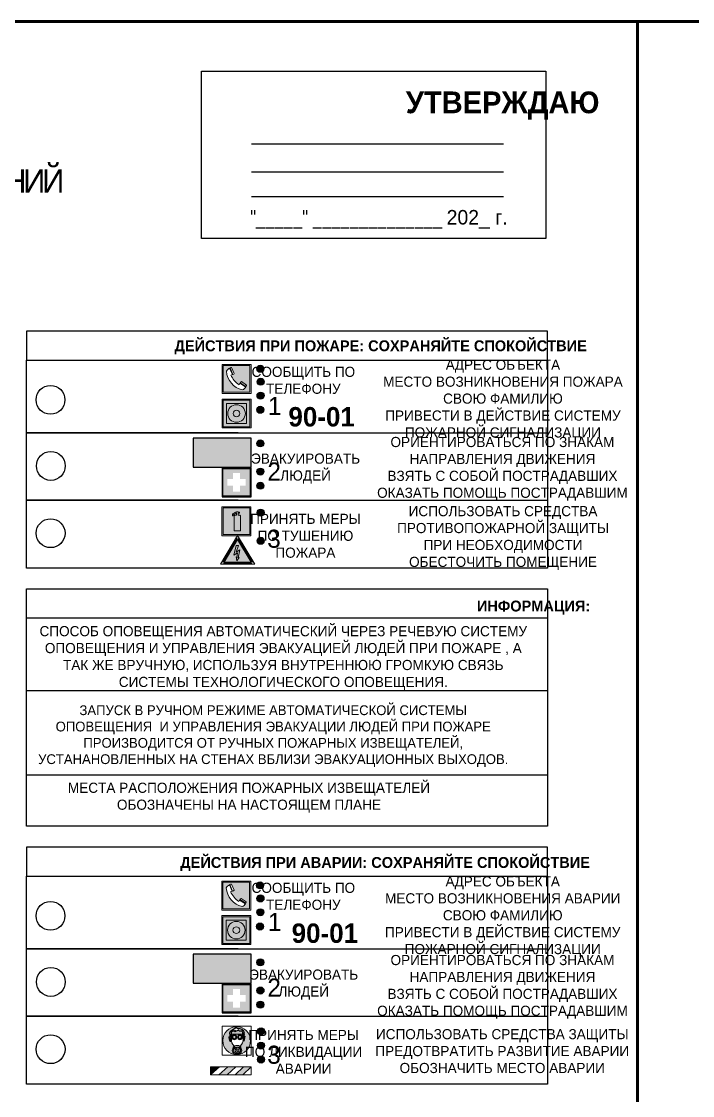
# Model space of a CAD drawing. Header units: millimetres. Extents: x 13114 to 67229, y 22859 to 38520.
# Drawn here: x 27130.2 to 27315.4, y 31784.3 to 32080.7 of the extents above; entities that cross this region are included whole.
import ezdxf

# ---------------------------------------------------------------- set-up
doc = ezdxf.new("R2010")
doc.units = ezdxf.units.MM
doc.styles.add('обычный', font='arial.ttf')

# ---------------------------------------------------------------- blocks, each defined once
blk = doc.blocks.new('A$C3E6D3DDE')
at = {"lineweight": 5}
h = blk.add_hatch(color=40, dxfattribs=at)
h.paths.add_polyline_path([(24.1, 1.45), (16.46, -11.35), (31.74, -11.35)])
h.paths.add_polyline_path([(24.09, -0.46), (30.03, -10.41), (18.14, -10.41)], flags=16)
h.paths.add_polyline_path([(24.54, -3.08), (23.41, -6.02), (25.13, -5.01), (24.33, -8.5), (24.82, -8.27), (23.79, -9.86), (23.4, -8.04), (23.8, -8.43), (24.04, -6.29), (22.39, -7.25), (23.44, -3.08)], flags=0)
h = blk.add_hatch(color=256, dxfattribs=at)
h.paths.add_polyline_path([(24.37, 0.03, 0.567511), (23.82, 0.03), (17.59, -10.4, 0.582454), (17.86, -10.88), (30.32, -10.88, 0.582149), (30.6, -10.4)])
h.paths.add_polyline_path([(24.09, -0.46), (18.14, -10.41), (30.03, -10.41)], flags=16)
h.paths.add_polyline_path([(24.54, -3.08), (23.41, -6.02), (25.13, -5.01), (24.33, -8.5), (24.82, -8.27), (23.79, -9.86), (23.4, -8.04), (23.8, -8.43), (24.04, -6.29), (22.39, -7.25), (23.44, -3.08)], flags=0)
h = blk.add_hatch(color=40, dxfattribs=at)
h.paths.add_polyline_path([(24.09, -0.46), (18.14, -10.41), (30.03, -10.41)])
h.paths.add_polyline_path([(24.82, -8.27), (23.79, -9.86), (23.4, -8.04), (23.8, -8.43), (24.04, -6.29), (22.39, -7.25), (23.44, -3.08), (24.54, -3.08), (23.41, -6.02), (25.13, -5.01), (24.33, -8.5)], flags=16)
at = {"color": 40, "lineweight": 5}
for p, q in [((16.46, -11.35), (24.1, 1.45)), ((24.1, 1.45), (31.74, -11.35))]:
    blk.add_line(p, q, dxfattribs=at)
at = {"lineweight": 5}
for p, q in [((17.59, -10.4), (23.82, 0.03)), ((24.37, 0.03), (30.6, -10.4)), ((18.14, -10.41), (24.09, -0.46)), ((23.44, -3.08), (22.39, -7.25)), ((23.41, -6.02), (24.54, -3.08)), ((24.54, -3.08), (23.44, -3.08)), ((24.09, -0.46), (30.03, -10.41)), ((22.39, -7.25), (24.04, -6.29)), ((23.8, -8.43), (23.4, -8.04)), ((23.4, -8.04), (23.79, -9.86)), ((25.13, -5.01), (23.41, -6.02)), ((23.79, -9.86), (24.82, -8.27)), ((24.04, -6.29), (23.8, -8.43)), ((24.33, -8.5), (25.13, -5.01)), ((24.82, -8.27), (24.33, -8.5)), ((17.86, -10.88), (30.32, -10.88)), ((18.14, -10.41), (30.03, -10.41))]:
    blk.add_line(p, q, dxfattribs=at)
at = {"color": 50, "lineweight": 5}
blk.add_line((31.74, -11.35), (16.46, -11.35), dxfattribs=at)
blk = doc.blocks.new('A$C38D26F80')
h = blk.add_hatch(color=5)
h.dxf.hatch_style = 1
h.paths.add_polyline_path([(-8.77, -4.48, 1), (-0.19, -4.48, 1)])
h.paths.add_polyline_path([(-6.75, -3.58), (-6.75, -3.31), (-6.62, -3.22), (-6.5, -3.22), (-6.42, -3.3), (-6.39, -3.28), (-6.59, -2.23), (-6.59, -2.01), (-6.38, -1.58), (-4.76, -0.4), (-4.13, -0.79, -0.362848), (-2.1, -2.1, -0.201049), (-2.17, -2.48, 0.085434), (-2.26, -3.13), (-1.9, -3.16), (-2.25, -4.7), (-2.4, -4.59), (-2.43, -4.34), (-2.36, -4.34), (-2.14, -3.34), (-2.47, -3.42), (-2.58, -1.95), (-2.77, -1.58), (-3.58, -1.52), (-3.92, -1.26), (-5.05, -1.73), (-4.87, -1.39), (-5.41, -1.6), (-5.41, -1.46), (-6.13, -1.87), (-6.18, -3.5), (-6.56, -3.47), (-6.37, -4.59), (-6.16, -4.43), (-6.16, -4.66), (-6.36, -4.79), (-6.37, -4.8), (-6.51, -4.76)], flags=16)
h.paths.add_polyline_path([(-6.51, -4.76), (-6.36, -4.79), (-6.37, -4.8)], flags=0)
h.paths.add_polyline_path([(-5.92, -2.34, 0.089508), (-2.67, -2.35), (-2.48, -3.88, -0.268602), (-3.4, -6.18, 0.262449), (-5.2, -6.18, -0.268602), (-6.11, -3.88)], flags=16)
edge = h.paths.add_edge_path(flags=16)
edge.add_ellipse((-5.19, -3.41), major_axis=(0, 0.842), ratio=0.848992, start_angle=0, end_angle=360)
edge = h.paths.add_edge_path(flags=0)
edge.add_ellipse((-5.19, -3.39), major_axis=(0, 0.665), ratio=0.853798, start_angle=0, end_angle=360)
edge = h.paths.add_edge_path(flags=0)
edge.add_ellipse((-5.19, -3.4), major_axis=(0, 0.528), ratio=0.864094, start_angle=0, end_angle=360)
edge = h.paths.add_edge_path(flags=16)
edge.add_ellipse((-3.47, -3.4), major_axis=(0, 0.842), ratio=0.848992, start_angle=0, end_angle=360)
h.paths.add_polyline_path([(-3.13, -6.45), (-3.13, -6.84, 0.383174), (-5.57, -6.85), (-5.57, -6.49, -0.369952)], flags=16)
edge = h.paths.add_edge_path(flags=0)
edge.add_ellipse((-3.47, -3.39), major_axis=(0, 0.665), ratio=0.853798, start_angle=0, end_angle=360)
edge = h.paths.add_edge_path(flags=0)
edge.add_ellipse((-3.47, -3.4), major_axis=(0, 0.528), ratio=0.864094, start_angle=0, end_angle=360)
edge = h.paths.add_edge_path(flags=16)
edge.add_ellipse((-4.34, -7.57), major_axis=(-1.48, 0), ratio=0.744955, start_angle=0, end_angle=360)
h.paths.add_polyline_path([(-5.01, -6.85, -1), (-5.15, -6.85, -1)], flags=0)
h.paths.add_polyline_path([(-5.33, -7.14, -1), (-5.47, -7.14, -1)], flags=0)
h.paths.add_polyline_path([(-4.61, -6.71, -1), (-4.74, -6.71, -1)], flags=16)
h.paths.add_polyline_path([(-5.43, -7.51, -1), (-5.57, -7.51, -1)], flags=0)
h.paths.add_polyline_path([(-4.26, -6.67, -1), (-4.4, -6.67, -1)], flags=16)
h.paths.add_polyline_path([(-4.74, -7.14, -1), (-4.88, -7.14, -1)], flags=0)
h.paths.add_polyline_path([(-4.93, -7.43, -1), (-5.07, -7.43, -1)], flags=0)
h.paths.add_polyline_path([(-4.41, -7.07, -1), (-4.54, -7.07, -1)], flags=0)
h.paths.add_polyline_path([(-5.33, -7.87, -1), (-5.46, -7.87, -1)], flags=0)
h.paths.add_polyline_path([(-3.8, -6.71, -1), (-3.94, -6.71, -1)], flags=16)
h.paths.add_polyline_path([(-4.85, -7.78, -1), (-4.98, -7.78, -1)], flags=0)
h.paths.add_polyline_path([(-3.96, -7.14, -1), (-4.1, -7.14, -1)], flags=0)
h.paths.add_polyline_path([(-4.33, -7.53, -1), (-4.47, -7.53, -1)], flags=0)
h.paths.add_polyline_path([(-5.09, -8.12, -1), (-5.23, -8.12, -1)], flags=0)
h.paths.add_polyline_path([(-3.5, -6.94, -1), (-3.64, -6.94, -1)], flags=0)
h.paths.add_polyline_path([(-4.54, -7.97, -1), (-4.68, -7.97, -1)], flags=0)
h.paths.add_polyline_path([(-3.66, -7.39, -1), (-3.8, -7.39, -1)], flags=0)
h.paths.add_polyline_path([(-4.73, -8.35, -1), (-4.86, -8.35, -1)], flags=0)
h.paths.add_polyline_path([(-4.09, -7.96, -1), (-4.23, -7.96, -1)], flags=0)
h.paths.add_polyline_path([(-3.77, -7.74, -1), (-3.91, -7.74, -1)], flags=0)
h.paths.add_polyline_path([(-3.22, -7.27, -1), (-3.35, -7.27, -1)], flags=0)
h.paths.add_polyline_path([(-4.34, -8.4, -1), (-4.47, -8.4, -1)], flags=0)
h.paths.add_polyline_path([(-3.16, -7.61, -1), (-3.3, -7.61, -1)], flags=0)
h.paths.add_polyline_path([(-3.9, -8.35, -1), (-4.04, -8.35, -1)], flags=0)
h.paths.add_polyline_path([(-3.32, -7.91, -1), (-3.46, -7.91, -1)], flags=0)
h.paths.add_polyline_path([(-3.55, -8.23, -1), (-3.69, -8.23, -1)], flags=0)
at = {"color": 5, "lineweight": 5}
for p, q in [((-4.48, 0), (-8.96, 0)), ((-8.96, 0), (-8.96, -4.48)), ((-4.48, 0), (0, 0)), ((0, 0), (0, -4.48)), ((-6.75, -3.31), (-6.62, -3.22)), ((-6.75, -3.58), (-6.75, -3.31)), ((-6.62, -3.22), (-6.5, -3.22)), ((-6.59, -2.01), (-6.38, -1.58)), ((-6.59, -2.23), (-6.59, -2.01)), ((-6.39, -3.28), (-6.59, -2.23)), ((-6.5, -3.22), (-6.42, -3.3)), ((-6.42, -3.3), (-6.39, -3.28)), ((-6.38, -1.58), (-4.76, -0.4)), ((-6.13, -1.87), (-6.18, -3.5)), ((-5.41, -1.46), (-6.13, -1.87)), ((-5.92, -2.34), (-6.11, -3.88)), ((-4.87, -1.39), (-5.41, -1.6)), ((-5.41, -1.6), (-5.41, -1.46)), ((-3.92, -1.26), (-5.05, -1.73)), ((-5.05, -1.73), (-4.87, -1.39)), ((-4.76, -0.4), (-4.13, -0.79)), ((-3.58, -1.52), (-3.92, -1.26)), ((-2.77, -1.58), (-3.58, -1.52)), ((-2.58, -1.95), (-2.77, -1.58)), ((-2.67, -2.34), (-2.48, -3.88)), ((-2.47, -3.42), (-2.58, -1.95)), ((-1.9, -3.16), (-2.26, -3.13)), ((-2.25, -4.7), (-1.9, -3.16)), ((-8.96, -8.96), (-8.96, -4.48)), ((-6.51, -4.76), (-6.75, -3.58)), ((-6.18, -3.5), (-6.56, -3.47)), ((-6.56, -3.47), (-6.37, -4.59)), ((-6.37, -4.8), (-6.51, -4.76)), ((-6.37, -4.59), (-6.16, -4.43)), ((-6.16, -4.66), (-6.37, -4.8)), ((-6.16, -4.43), (-6.16, -4.66)), ((-5.57, -6.49), (-5.57, -6.85)), ((-3.13, -6.45), (-3.13, -6.84)), ((-2.14, -3.34), (-2.47, -3.42)), ((-2.43, -4.34), (-2.4, -4.59)), ((-2.43, -4.34), (-2.36, -4.34)), ((-2.4, -4.59), (-2.25, -4.7)), ((-2.36, -4.34), (-2.14, -3.34)), ((0, -8.96), (0, -4.48)), ((-4.48, -8.96), (-8.96, -8.96)), ((-4.48, -8.96), (0, -8.96))]:
    blk.add_line(p, q, dxfattribs=at)
at = {"color": 5}
for p, q in [((-6.75, -3.31), (-6.62, -3.22)), ((-6.75, -3.58), (-6.75, -3.31)), ((-6.62, -3.22), (-6.5, -3.22)), ((-6.59, -2.01), (-6.38, -1.58)), ((-6.59, -2.23), (-6.59, -2.01)), ((-6.39, -3.28), (-6.59, -2.23)), ((-6.5, -3.22), (-6.42, -3.3)), ((-6.42, -3.3), (-6.39, -3.28)), ((-6.38, -1.58), (-4.76, -0.4)), ((-6.13, -1.87), (-6.18, -3.5)), ((-5.41, -1.46), (-6.13, -1.87)), ((-4.87, -1.39), (-5.41, -1.6)), ((-5.41, -1.6), (-5.41, -1.46)), ((-3.92, -1.26), (-5.05, -1.73)), ((-5.05, -1.73), (-4.87, -1.39)), ((-4.76, -0.4), (-4.13, -0.79)), ((-3.58, -1.52), (-3.92, -1.26)), ((-2.77, -1.58), (-3.58, -1.52)), ((-2.58, -1.95), (-2.77, -1.58)), ((-2.47, -3.42), (-2.58, -1.95)), ((-2.26, -3.13), (-1.9, -3.16)), ((-1.9, -3.16), (-2.25, -4.7)), ((-6.51, -4.76), (-6.75, -3.58)), ((-6.18, -3.5), (-6.56, -3.47)), ((-6.56, -3.47), (-6.37, -4.59)), ((-6.37, -4.8), (-6.51, -4.76)), ((-6.36, -4.79), (-6.51, -4.76)), ((-6.37, -4.59), (-6.16, -4.43)), ((-6.16, -4.66), (-6.37, -4.8)), ((-6.16, -4.66), (-6.36, -4.79)), ((-6.16, -4.43), (-6.16, -4.66)), ((-2.14, -3.34), (-2.47, -3.42)), ((-2.4, -4.59), (-2.43, -4.34)), ((-2.43, -4.34), (-2.36, -4.34)), ((-2.25, -4.7), (-2.4, -4.59)), ((-2.36, -4.34), (-2.14, -3.34))]:
    blk.add_line(p, q, dxfattribs=at)
at = {"color": 5, "lineweight": 5}
for centre, radius in [((-4.48, -4.48), 4.29), ((-4.33, -6.67), 0.0678), ((-5.5, -7.51), 0.0678), ((-5.4, -7.14), 0.0678), ((-5.4, -7.87), 0.0678), ((-5.16, -8.12), 0.0678), ((-5.08, -6.85), 0.0678), ((-5, -7.43), 0.0678), ((-4.91, -7.78), 0.0678), ((-4.81, -7.14), 0.0678), ((-4.79, -8.35), 0.0678), ((-4.67, -6.71), 0.0678), ((-4.61, -7.97), 0.0678), ((-4.47, -7.07), 0.0678), ((-4.4, -7.53), 0.0678), ((-4.4, -8.4), 0.0678), ((-4.16, -7.96), 0.0678), ((-4.03, -7.14), 0.0678), ((-3.97, -8.35), 0.0678), ((-3.87, -6.71), 0.0678), ((-3.84, -7.74), 0.0678), ((-3.73, -7.39), 0.0678), ((-3.62, -8.23), 0.0678), ((-3.57, -6.94), 0.0678), ((-3.39, -7.91), 0.0678), ((-3.28, -7.27), 0.0678), ((-3.23, -7.61), 0.0678)]:
    blk.add_circle(centre, radius, dxfattribs=at)
for centre, radius, start, end in [((-4.28, 6.66), 9.15, 259.6987, 280.1569), ((-0.47, -3.05), 1.79, 161.5846, 182.4584), ((-2.6, -2.2), 0.513, 326.4781, 11.7739), ((-3.66, -4.24), 2.47, 171.573, 231.7124), ((-4.33, -7.88), 1.87, 50.358, 131.5662), ((-4.34, -8.2), 1.82, 48.4943, 132.3565), ((-4.3, -7.78), 1.83, 60.5889, 119.4111), ((-4.93, -4.24), 2.47, 308.2876, 8.427)]:
    blk.add_arc(centre, radius, start, end, dxfattribs=at)
at = {"color": 5}
for centre, radius, start, end in [((-3.89, -2.66), 1.88, 17.387, 97.1599), ((-0.35, -3.07), 1.91, 162.2553, 181.7878), ((-2.6, -2.2), 0.511, 326.3906, 11.8614)]:
    blk.add_arc(centre, radius, start, end, dxfattribs=at)
at = {"color": 5, "lineweight": 5}
for centre, major_axis, ratio in [((-5.19, -3.41), (0, 0.842), 0.848992), ((-5.19, -3.39), (0, 0.665), 0.853798), ((-5.19, -3.4), (0, 0.528), 0.864094), ((-3.47, -3.4), (0, 0.842), 0.848992), ((-3.47, -3.39), (0, 0.665), 0.853798), ((-3.47, -3.4), (0, 0.528), 0.864094), ((-4.34, -7.57), (-1.48, 0), 0.744955)]:
    blk.add_ellipse(centre, major_axis=major_axis, ratio=ratio, dxfattribs=at)
blk = doc.blocks.new('A$C47DD6509')
at = {"lineweight": 5}
for points in [[(-8.69, 0), (-11.19, 0), (-11.19, -2.22)], [(-4.22, 0), (-6.45, 0), (-8.91, -2.22), (-6.61, -2.22)], [(0, 0), (-2.09, 0), (-4.36, -2.22), (-2.29, -2.22)]]:
    blk.add_hatch(color=242, dxfattribs=at).paths.add_polyline_path(points)
at = {"color": 242, "lineweight": 5}
for p, q in [((-11.19, -2.22), (-8.69, 0)), ((-11.19, -2.22), (-11.19, 0)), ((-11.19, 0), (-8.69, 0)), ((-11.19, 0), (0, 0)), ((-8.91, -2.22), (-6.45, 0)), ((-6.61, -2.22), (-4.22, 0)), ((-4.36, -2.22), (-2.09, 0)), ((-2.29, -2.22), (0, 0)), ((0, 0), (0, -2.22)), ((0, -2.22), (-11.19, -2.22))]:
    blk.add_line(p, q, dxfattribs=at)
blk = doc.blocks.new('A$C456E1F9C')
at = {"lineweight": 5}
h = blk.add_hatch(color=242, dxfattribs=at)
h.paths.add_polyline_path([(0.51, -1.47), (0.51, -13.26), (12.29, -13.26), (12.29, -1.47)])
h.paths.add_polyline_path([(5.42, -4.95, -0.254479), (4.78, -5.4), (3.52, -2.53, -0.209735), (4.23, -2.4)], flags=16)
h.paths.add_polyline_path([(8.53, -8.6), (10.87, -10.17), (10.54, -10.76), (8.03, -9.13, -0.192251)], flags=16)
h.paths.add_polyline_path([(4.61, -5.49, 0.005518), (3.87, -5.72, 0.128647), (7.49, -10.01, 0.00809), (7.83, -9.33), (10.47, -10.97, -0.16736), (8.99, -12.25, -0.327862), (1.95, -3.95, -0.166952), (3.36, -2.62)], flags=16)
at = {"color": 242, "lineweight": 5}
for p, q in [((0, -13.77), (0, -0.97)), ((12.8, -0.97), (0, -0.97)), ((4.61, -5.49), (3.36, -2.62)), ((3.52, -2.53), (4.78, -5.4)), ((4.23, -2.4), (5.42, -4.95)), ((12.8, -13.77), (12.8, -0.97)), ((7.83, -9.33), (10.47, -10.97)), ((8.03, -9.13), (10.54, -10.76)), ((10.81, -10.12), (8.53, -8.6)), ((0, -13.77), (12.8, -13.77)), ((10.54, -10.76), (10.8, -10.3)), ((10.8, -10.3), (10.81, -10.12))]:
    blk.add_line(p, q, dxfattribs=at)
blk.add_lwpolyline([(0.51, -1.47), (12.29, -1.47), (12.29, -13.26), (0.51, -13.26)], close=True, dxfattribs=at)
for centre, radius, start, end in [((4.59, -5.34), 2.99, 114.2845, 152.1974), ((11.12, -3.31), 9.19, 183.9915, 256.6009), ((4.02, -3.27), 0.891, 76.3284, 123.7092), ((14.98, -39.1), 35.17, 107.1487, 108.4135), ((13.86, -0.94), 11.08, 205.5536, 234.8762), ((4.68, -4.59), 0.824, 276.9621, 334.0723), ((-13.31, 0.8), 23.44, 332.5487, 334.4027), ((8.94, -9.5), 0.989, 114.4092, 157.9388), ((7.87, -9.46), 3, 291.9291, 329.9329)]:
    blk.add_arc(centre, radius, start, end, dxfattribs=at)
blk = doc.blocks.new('A$C54414219')
at = {"true_color": 0xffffff}
h = blk.add_hatch(color=7, dxfattribs=at)
h.paths.add_polyline_path([(2.39, -9.45), (2.39, -18.3), (11.23, -18.3), (11.23, -9.45)], flags=0)
h.paths.add_polyline_path([(10.71, -13.87, -1), (2.92, -13.87, -1)], flags=0)
h.paths.add_polyline_path([(8.3, -13.87, -1), (5.33, -13.87, -1)], flags=0)
h.paths.add_polyline_path([(0.41, -7.47), (0.41, -20.27), (13.21, -20.27), (13.21, -7.47)])
h.paths.add_polyline_path([(0.92, -19.77), (12.71, -19.77), (12.71, -7.98), (0.92, -7.98)], flags=16)
h.paths.add_polyline_path([(11.23, -9.45), (11.23, -18.3), (2.39, -18.3), (2.39, -9.45)], flags=0)
at = {"lineweight": 5}
h = blk.add_hatch(color=242, dxfattribs=at)
h.paths.add_polyline_path([(12.71, -7.98), (0.92, -7.98), (0.92, -19.77), (12.71, -19.77)])
h.paths.add_polyline_path([(11.23, -18.3), (2.39, -18.3), (2.39, -9.45), (11.23, -9.45)], flags=16)
h.paths.add_polyline_path([(10.71, -13.87, -1), (2.92, -13.87, -1)], flags=0)
h.paths.add_polyline_path([(8.3, -13.87, -1), (5.33, -13.87, -1)], flags=0)
at = {"true_color": 0xffffff}
h = blk.add_hatch(color=7, dxfattribs=at)
h.paths.add_polyline_path([(2.39, -9.45), (2.39, -18.3), (11.23, -18.3), (11.23, -9.45)])
h.paths.add_polyline_path([(10.71, -13.87, -1), (2.92, -13.87, -1)], flags=16)
h.paths.add_polyline_path([(8.3, -13.87, -1), (5.33, -13.87, -1)], flags=0)
at = {"lineweight": 5}
h = blk.add_hatch(color=242, dxfattribs=at)
h.paths.add_polyline_path([(2.92, -13.87, 1), (10.71, -13.87, 1)])
h.paths.add_polyline_path([(8.3, -13.87, -1), (5.33, -13.87, -1)], flags=16)
at = {"color": 242, "lineweight": 5}
for p, q in [((0.41, -20.27), (0.41, -7.47)), ((0.41, -7.47), (13.21, -7.47)), ((0.41, -7.47), (13.21, -7.47)), ((13.21, -20.27), (13.21, -7.47)), ((0.41, -20.27), (13.21, -20.27))]:
    blk.add_line(p, q, dxfattribs=at)
for points in [[(0.92, -7.98), (12.71, -7.98), (12.71, -19.77), (0.92, -19.77)], [(2.39, -9.45), (11.23, -9.45), (11.23, -18.3), (2.39, -18.3)]]:
    blk.add_lwpolyline(points, close=True, dxfattribs=at)
for radius in [3.89, 1.49]:
    blk.add_circle((6.81, -13.87), radius, dxfattribs=at)
blk = doc.blocks.new('A$C32E8229D')
at = {"true_color": 0xffffff}
blk.add_hatch(color=7, dxfattribs=at).paths.add_polyline_path([(0, 0), (0, -8), (16, -8), (16, 0)])
h = blk.add_hatch(color=126)
h.paths.add_polyline_path([(0.2, -0.2), (15.8, -0.2), (15.8, -7.8), (0.2, -7.8)])
h.paths.add_polyline_path([(13.49, -2.05), (12.08, -2.05), (11.37, -2.63, 0.162397), (11.29, -2.84), (11.29, -3.63), (10.35, -3.63), (10.35, -4.05), (11.68, -4.05), (11.68, -3.48), (12.26, -4.28), (11.29, -5.1), (11.29, -6.78), (11.85, -6.78), (11.85, -5.44), (12.8, -4.64), (12.8, -5.94), (14.46, -5.94), (14.46, -5.39), (13.45, -5.39), (13.45, -3.97), (12.46, -2.59), (13.15, -2.59), (13.69, -3.34), (14.18, -3)], flags=16)
h.paths.add_polyline_path([(10.74, -1.82, 1), (11.8, -1.82, 1)], flags=16)
h.paths.add_polyline_path([(9.39, -3.59), (5.99, -3.59), (6.56, -3.03), (5.91, -3.03), (5.1, -3.83), (5.91, -4.64), (6.56, -4.64), (5.99, -4.09), (9.39, -4.09)], flags=16)
h.paths.add_polyline_path([(4.29, -1.08), (1.72, -1.08), (1.72, -6.6), (4.29, -6.6)], flags=16)
at = {"color": 126}
blk.add_lwpolyline([(16, -8), (0, -8), (0, 0), (16, 0)], close=True, dxfattribs=at)
blk = doc.blocks.new('A$C18900ED3')
h = blk.add_hatch(color=126)
h.paths.add_polyline_path([(-0.18, -0.18), (-7.02, -0.18), (-7.02, -7.02), (-0.18, -7.02)])
h.paths.add_polyline_path([(-5.89, -4.46), (-5.89, -2.77), (-4.46, -2.77), (-4.46, -1.31), (-2.77, -1.31), (-2.77, -2.77), (-1.33, -2.77), (-1.33, -4.46), (-2.77, -4.46), (-2.77, -5.89), (-4.46, -5.89), (-4.46, -4.46)], flags=16)
at = {"color": 126}
for p, q in [((-7.2, 0), (-7.2, -7.2)), ((0, 0), (-7.2, 0)), ((0, -7.2), (0, 0)), ((-7.02, -7.02), (-7.02, -0.18)), ((-7.02, -0.18), (-0.18, -0.18)), ((-0.18, -0.18), (-0.18, -7.02)), ((-7.2, -7.2), (0, -7.2)), ((-0.18, -7.02), (-7.02, -7.02))]:
    blk.add_line(p, q, dxfattribs=at)
blk = doc.blocks.new('A$C3AD82952')
at = {"true_color": 0xf5f5ff}
h = blk.add_hatch(color=7, dxfattribs=at)
h.dxf.hatch_style = 1
h.paths.add_polyline_path([(8.21, 8.73, 0.414214), (7.89, 9.05), (7.22, 9.05), (7.22, 9.92), (7.59, 9.92, 1), (7.57, 10.36), (7.22, 10.36), (7.22, 10.6), (6.43, 10.6), (6.43, 10.36), (6.01, 10.36), (4.74, 9.59), (4.74, 8.69), (4.98, 8.73), (4.98, 9.26), (6.12, 9.91), (6.43, 9.91), (6.43, 9.05), (5.76, 9.05, 0.414214), (5.44, 8.73), (5.44, 2.2), (8.21, 2.2)], flags=0)
h.paths.add_polyline_path([(12.8, 12.8), (0, 12.8), (0, 0), (12.8, 0)])
h.paths.add_polyline_path([(0.51, 12.29), (12.29, 12.29), (12.29, 0.51), (0.51, 0.51)], flags=16)
h.paths.add_polyline_path([(4.74, 9.59), (6.01, 10.36), (6.43, 10.36), (6.43, 10.6), (7.22, 10.6), (7.22, 10.36), (7.59, 10.36, -0.94586), (7.59, 9.92), (7.22, 9.92), (7.22, 9.05), (7.89, 9.05, -0.414214), (8.21, 8.73), (8.21, 2.2), (5.44, 2.2), (5.44, 8.73, -0.414214), (5.76, 9.05), (6.43, 9.05), (6.43, 9.91), (6.12, 9.91), (4.98, 9.26), (4.98, 8.73), (4.74, 8.69)], flags=0)
h = blk.add_hatch(color=242)
h.dxf.hatch_style = 1
h.paths.add_polyline_path([(12.29, 12.29), (0.51, 12.29), (0.51, 0.51), (12.29, 0.51)])
h.paths.add_polyline_path([(4.74, 8.69), (4.74, 9.59), (6.01, 10.36), (6.43, 10.36), (6.43, 10.6), (7.22, 10.6), (7.22, 10.36), (7.59, 10.36, -0.94586), (7.59, 9.92), (7.22, 9.92), (7.22, 9.05), (7.89, 9.05, -0.414214), (8.21, 8.73), (8.21, 2.2), (5.44, 2.2), (5.44, 8.73, -0.414214), (5.76, 9.05), (6.43, 9.05), (6.43, 9.91), (6.12, 9.91), (4.98, 9.26), (4.98, 8.73)], flags=16)
h = blk.add_hatch(color=7, dxfattribs=at)
h.dxf.hatch_style = 1
h.paths.add_polyline_path([(8.21, 8.73, 0.414214), (7.89, 9.05), (7.22, 9.05), (7.22, 9.92), (7.59, 9.92, 1), (7.57, 10.36), (7.22, 10.36), (7.22, 10.6), (6.43, 10.6), (6.43, 10.36), (6.01, 10.36), (4.74, 9.59), (4.74, 8.69), (4.98, 8.73), (4.98, 9.26), (6.12, 9.91), (6.43, 9.91), (6.43, 9.05), (5.76, 9.05, 0.414214), (5.44, 8.73), (5.44, 2.2), (8.21, 2.2)])
at = {"color": 242, "lineweight": 5}
for p, q in [((0, 0), (0, 12.8)), ((0, 12.8), (12.8, 12.8)), ((6.01, 10.36), (4.74, 9.59)), ((4.74, 9.59), (4.74, 8.69)), ((4.98, 9.26), (6.12, 9.91)), ((6.01, 10.36), (6.43, 10.36)), ((6.12, 9.91), (6.43, 9.91)), ((7.22, 10.6), (6.43, 10.6)), ((6.43, 10.6), (6.43, 10.36)), ((6.43, 9.91), (6.43, 9.05)), ((7.22, 10.36), (7.22, 10.6)), ((7.59, 10.36), (7.22, 10.36)), ((7.22, 9.05), (7.22, 9.92)), ((7.59, 9.92), (7.22, 9.92)), ((12.8, 0), (12.8, 12.8)), ((4.74, 8.69), (4.98, 8.73)), ((4.98, 8.73), (4.98, 9.26)), ((5.44, 2.2), (5.44, 8.73)), ((5.76, 9.05), (6.43, 9.05)), ((7.89, 9.05), (7.22, 9.05)), ((8.21, 2.2), (8.21, 8.73)), ((0, 0), (12.8, 0)), ((5.44, 2.2), (8.21, 2.2))]:
    blk.add_line(p, q, dxfattribs=at)
blk.add_lwpolyline([(0.51, 12.29), (12.29, 12.29), (12.29, 0.51), (0.51, 0.51)], close=True, dxfattribs=at)
for centre, radius, start, end in [((7.58, 10.14), 0.223, 273.1875, 86.8125), ((5.76, 8.73), 0.32, 90, 180), ((7.89, 8.73), 0.32, 0, 90)]:
    blk.add_arc(centre, radius, start, end, dxfattribs=at)

msp = doc.modelspace()

# ---------------------------------------------------------------- hatches: boundary and pattern name
at = {"lineweight": 0}
h = msp.add_hatch(color=256, dxfattribs=at)
h.dxf.hatch_style = 1
h.paths.add_polyline_path([(27195.17, 31984.83, 1), (27197.1, 31984.83, 1)])
h = msp.add_hatch(color=256, dxfattribs=at)
h.dxf.hatch_style = 1
h.paths.add_polyline_path([(27195.27, 31981.25, 1), (27197.21, 31981.25, 1)])
h = msp.add_hatch(color=256, dxfattribs=at)
h.dxf.hatch_style = 1
h.paths.add_polyline_path([(27195.24, 31977.43, 1), (27197.17, 31977.43, 1)])
h = msp.add_hatch(color=256, dxfattribs=at)
h.dxf.hatch_style = 1
h.paths.add_polyline_path([(27195.15, 31973.51, 1), (27197.08, 31973.51, 1)])
h = msp.add_hatch(color=256, dxfattribs=at)
h.dxf.hatch_style = 1
h.paths.add_polyline_path([(27195.16, 31964.24, 1), (27197.1, 31964.24, 1)])
h = msp.add_hatch(color=256, dxfattribs=at)
h.dxf.hatch_style = 1
h.paths.add_polyline_path([(27195.21, 31956.46, 1), (27197.14, 31956.46, 1)])
h = msp.add_hatch(color=256, dxfattribs=at)
h.dxf.hatch_style = 1
h.paths.add_polyline_path([(27195.2, 31952.56, 1), (27197.13, 31952.56, 1)])
h = msp.add_hatch(color=256, dxfattribs=at)
h.dxf.hatch_style = 1
h.paths.add_polyline_path([(27195.26, 31945.13, 1), (27197.19, 31945.13, 1)])
h = msp.add_hatch(color=256, dxfattribs=at)
h.dxf.hatch_style = 1
h.paths.add_polyline_path([(27195.26, 31937.37, 1), (27197.19, 31937.37, 1)])
h = msp.add_hatch(color=256, dxfattribs=at)
h.dxf.hatch_style = 1
h.paths.add_polyline_path([(27195.1, 31842.28, 1), (27197.04, 31842.28, 1)])
h = msp.add_hatch(color=256, dxfattribs=at)
h.dxf.hatch_style = 1
h.paths.add_polyline_path([(27195.21, 31838.69, 1), (27197.14, 31838.69, 1)])
h = msp.add_hatch(color=256, dxfattribs=at)
h.dxf.hatch_style = 1
h.paths.add_polyline_path([(27195.17, 31834.88, 1), (27197.1, 31834.88, 1)])
h = msp.add_hatch(color=256, dxfattribs=at)
h.dxf.hatch_style = 1
h.paths.add_polyline_path([(27195.09, 31830.95, 1), (27197.02, 31830.95, 1)])
h = msp.add_hatch(color=256, dxfattribs=at)
h.dxf.hatch_style = 1
h.paths.add_polyline_path([(27195.17, 31821.07, 1), (27197.1, 31821.07, 1)])
h = msp.add_hatch(color=256, dxfattribs=at)
h.dxf.hatch_style = 1
h.paths.add_polyline_path([(27195.21, 31813.29, 1), (27197.15, 31813.29, 1)])
h = msp.add_hatch(color=256, dxfattribs=at)
h.dxf.hatch_style = 1
h.paths.add_polyline_path([(27195.21, 31809.39, 1), (27197.14, 31809.39, 1)])
h = msp.add_hatch(color=256, dxfattribs=at)
h.dxf.hatch_style = 1
h.paths.add_polyline_path([(27195.36, 31802.03, 1), (27197.3, 31802.03, 1)])
h = msp.add_hatch(color=256, dxfattribs=at)
h.dxf.hatch_style = 1
h.paths.add_polyline_path([(27195.36, 31798.09, 1), (27197.29, 31798.09, 1)])
h = msp.add_hatch(color=256, dxfattribs=at)
h.dxf.hatch_style = 1
h.paths.add_polyline_path([(27195.36, 31794.25, 1), (27197.29, 31794.25, 1)])

# ---------------------------------------------------------------- linework, layer by layer
at = {"color": 1, "lineweight": 100}
for points in [[(26700.23, 32080.65), (27300.23, 32080.65), (27300.23, 31685.65), (26700.23, 31685.65)], [(27300.23, 32080.65), (27900.23, 32080.65), (27900.23, 31685.65), (27300.23, 31685.65)]]:
    msp.add_lwpolyline(points, close=True, dxfattribs=at)
for points in [[(27179.95, 32066.94), (27274.95, 32066.94), (27274.95, 32020.74), (27179.95, 32020.74)], [(27131.63, 31987.18), (27275.39, 31987.18), (27275.39, 31995.23), (27131.63, 31995.23)], [(27131.63, 31987.18), (27275.39, 31987.18), (27275.39, 31929.78), (27131.63, 31929.78)], [(27131.63, 31844.81), (27275.39, 31844.81), (27275.39, 31852.86), (27131.63, 31852.86)], [(27131.63, 31844.81), (27275.39, 31844.81), (27275.39, 31787.41), (27131.63, 31787.41)]]:
    msp.add_lwpolyline(points, close=True)
for points in [[(27193.7, 32046.89), (27263.23, 32046.89)], [(27193.7, 32039.13), (27263.23, 32039.13)], [(27193.7, 32032.34), (27263.23, 32032.34)], [(27190.04, 31967.19), (27131.63, 31967.19), (27275.39, 31967.19)], [(27190.04, 31948.61), (27131.63, 31948.61), (27275.39, 31948.61)], [(27190.04, 31824.82), (27131.63, 31824.82), (27275.39, 31824.82)], [(27190.04, 31806.24), (27131.63, 31806.24), (27275.39, 31806.24)]]:
    msp.add_lwpolyline(points)
at = {"color": 0}
msp.add_lwpolyline([(27131.63, 31924.12), (27275.39, 31924.12), (27275.39, 31858.67), (27131.63, 31858.67)], close=True, dxfattribs=at)
for points in [[(27131.63, 31916.07), (27275.39, 31916.07)], [(27131.63, 31896.08), (27275.39, 31896.08)], [(27131.63, 31872.83), (27275.39, 31872.83)]]:
    msp.add_lwpolyline(points, dxfattribs=at)
for centre, radius in [((27196.14, 31984.83), 0.966), ((27196.24, 31981.25), 0.966), ((27138.25, 31976.26), 3.98), ((27196.2, 31977.43), 0.966), ((27196.12, 31973.51), 0.966), ((27196.13, 31964.24), 0.966), ((27138.35, 31958.03), 3.98), ((27196.17, 31956.46), 0.966), ((27196.16, 31952.56), 0.966), ((27196.22, 31945.13), 0.966), ((27138.28, 31939.46), 3.98), ((27196.23, 31937.37), 0.966), ((27196.07, 31842.28), 0.966), ((27196.18, 31838.69), 0.966), ((27138.25, 31833.89), 3.98), ((27196.14, 31834.88), 0.966), ((27196.05, 31830.95), 0.966), ((27196.14, 31821.07), 0.966), ((27138.35, 31815.66), 3.98), ((27196.18, 31813.29), 0.966), ((27196.17, 31809.39), 0.966), ((27196.33, 31802.03), 0.966), ((27138.28, 31797.09), 3.98), ((27196.32, 31798.09), 0.966), ((27196.33, 31794.25), 0.966)]:
    msp.add_circle(centre, radius)

# ---------------------------------------------------------------- block references
for name, p, xscale, yscale, zscale in [('A$C456E1F9C', (27185.58, 31986.65), 0.625, 0.625, 0.625), ('A$C54414219', (27185.32, 31981.16), 0.625, 0.625, 0.625), ('A$C18900ED3', (27193.58, 31957.51), 1.111111111007631, 1.111111111007631, 1.111111111007631), ('A$C3AD82952', (27185.53, 31938.78), 0.625, 0.625, 0.625), ('A$C3E6D3DDE', (27174.82, 31937.97), 0.625, 0.625, 0.625), ('A$C456E1F9C', (27185.51, 31844.09), 0.625, 0.625, 0.625), ('A$C54414219', (27185.26, 31838.61), 0.625, 0.625, 0.625), ('A$C18900ED3', (27193.58, 31815.14), 1.111111111007631, 1.111111111007631, 1.111111111007631), ('A$C38D26F80', (27193.6, 31803.47), 0.8928571427240968, 0.8928571427240968, 0.8928571427240968)]:
    msp.add_blockref(name, p, dxfattribs=dict(xscale=xscale, yscale=yscale, zscale=zscale))
at = {"xscale": -1}
for p in [(27193.58, 31965.66), (27193.58, 31823.29)]:
    msp.add_blockref('A$C32E8229D', p, dxfattribs=at)
at = {"color": 242, "true_color": 0xc1121c}
msp.add_blockref('A$C47DD6509', (27193.6, 31792.26), dxfattribs=at)

# ---------------------------------------------------------------- texts
at = {"lineweight": 0, "attachment_point": 5, "style": 'обычный'}
for s, insert, char_height, width in [('\\pi-18,l18,t18;{\\fProxima Nova Rg|b1|i0|c204|p2;УТВЕРЖДАЮ\\H1.1997x; }', (27262.99, 32057.47), 6, 126.6484), ('{\\fArial Narrow|b0|i0|c204|p34;"_____" ______________ \\fProxima Nova Rg|b0|i0|c204|p2;202_ г. }', (27228.86, 32026.06), 4, 78.6503), ('{\\fProxima Nova Rg|b1|i0|c204|p2;ДЕЙСТВИЯ ПРИ ПОЖАРЕ: СОХРАНЯЙТЕ СПОКОЙСТВИЕ\\H1.6644x; }', (27229.34, 31990.74), 3, 175.1736), ('\\pi-8.4,l8.4,t8.4;{\\fProxima Nova Rg|b0|i0|c204|p2;АДРЕС ОБЪЕКТА\\PМЕСТО ВОЗНИКНОВЕНИЯ ПОЖАРА \\PСВОЮ ФАМИЛИЮ\\PПРИВЕСТИ В ДЕЙСТВИЕ СИСТЕМУ \\PПОЖАРНОЙ СИГНАЛИЗАЦИИ}', (27263.08, 31976.2), 2.8, 126.6484), ('{\\fProxima Nova Rg|b0|i0|c204|p2;СООБЩИТЬ ПО \\PТЕЛЕФОНУ}', (27208.01, 31981.64), 2.8, 126.6484), ('{\\fProxima Nova Rg|b0|i0|c204|p2;1\\H1.1667x; }', (27200.11, 31974.57), 5, 126.6484), ('{\\fProxima Nova Rg|b1|i0|c204|p2;\\H1.0714x;90-01\\fProxima Nova Rg|b0|i0|c204|p2;\\H0.93331x; \\H1.3449x; }', (27213.05, 31971.55), 5, 126.6484), ('\\pi-8.4,l8.4,t8.4;{\\fProxima Nova Rg|b0|i0|c204|p2;ОРИЕНТИРОВАТЬСЯ ПО ЗНАКАМ \\PНАПРАВЛЕНИЯ ДВИЖЕНИЯ\\PВЗЯТЬ С СОБОЙ ПОСТРАДАВШИХ\\PОКАЗАТЬ ПОМОЩЬ ПОСТРАДАВШИМ}', (27262.94, 31957.22), 2.8, 126.6484), ('{\\fProxima Nova Rg|b0|i0|c204|p2;ЭВАКУИРОВАТЬ \\PЛЮДЕЙ}', (27208.62, 31957.31), 2.8, 126.6484), ('{\\fProxima Nova Rg|b0|i0|c204|p2;2\\H1.1967x; }', (27199.96, 31956.49), 5, 126.6484), ('\\pi-8.4,l8.4,t8.4;{\\fProxima Nova Rg|b0|i0|c204|p2;ИСПОЛЬЗОВАТЬ СРЕДСТВА \\PПРОТИВОПОЖАРНОЙ ЗАЩИТЫ \\PПРИ НЕОБХОДИМОСТИ \\PОБЕСТОЧИТЬ ПОМЕЩЕНИЕ}', (27263.1, 31938.15), 2.8, 126.6484), ('{\\fProxima Nova Rg|b0|i0|c204|p2;ПРИНЯТЬ МЕРЫ \\PПО ТУШЕНИЮ \\PПОЖАРА}', (27208.58, 31938.74), 2.8, 126.6484), ('{\\fProxima Nova Rg|b0|i0|c204|p2;3\\H1.1967x; }', (27199.9, 31937.91), 5, 126.6484), ('{\\fProxima Nova Rg|b1|i0|c204|p2;ИНФОРМАЦИЯ:\\H1.1997x; }', (27271.53, 31918.93), 3, 175.1736), ('{\\fProxima Nova Rg|b0|i0|c204|p2;СПОСОБ ОПОВЕЩЕНИЯ АВТОМАТИЧЕСКИЙ ЧЕРЕЗ РЕЧЕВУЮ СИСТЕМУ ОПОВЕЩЕНИЯ И УПРАВЛЕНИЯ ЭВАКУАЦИЕЙ ЛЮДЕЙ ПРИ ПОЖАРЕ , А ТАК ЖЕ ВРУЧНУЮ, ИСПОЛЬЗУЯ ВНУТРЕННЮЮ ГРОМКУЮ СВЯЗЬ СИСТЕМЫ ТЕХНОЛОГИЧЕСКОГО ОПОВЕЩЕНИЯ.}', (27202.48, 31905.03), 2.8, 137.0334), ('{\\fProxima Nova Rg|b0|i0|c204|p2;\\P\\pt8.1;ЗАПУСК В РУЧНОМ РЕЖИМЕ АВТОМАТИЧЕСКОЙ СИСТЕМЫ ОПОВЕЩЕНИЯ  И УПРАВЛЕНИЯ ЭВАКУАЦИИ ЛЮДЕЙ ПРИ ПОЖАРЕ ПРОИЗВОДИТСЯ ОТ РУЧНЫХ ПОЖАРНЫХ ИЗВЕЩАТЕЛЕЙ, УСТАНАНОВЛЕННЫХ НА СТЕНАХ ВБЛИЗИ ЭВАКУАЦИОННЫХ ВЫХОДОВ. }', (27199.7, 31885.73), 2.7, 131.4512), ('\\pt8.4;{\\fProxima Nova Rg|b0|i0|c204|p2;\\PМЕСТА РАСПОЛОЖЕНИЯ ПОЖАРНЫХ ИЗВЕЩАТЕЛЕЙ ОБОЗНАЧЕНЫ НА НАСТОЯЩЕМ ПЛАНЕ}', (27193.01, 31868.82), 2.8, 118.5618), ('{\\fProxima Nova Rg|b1|i0|c204|p2;ДЕЙСТВИЯ ПРИ АВАРИИ: СОХРАНЯЙТЕ СПОКОЙСТВИЕ\\H1.6644x; }', (27230.57, 31848.18), 3, 175.1736), ('\\pi-8.4,l8.4,t8.4;{\\fProxima Nova Rg|b0|i0|c204|p2;АДРЕС ОБЪЕКТА\\PМЕСТО ВОЗНИКНОВЕНИЯ АВАРИИ\\PСВОЮ ФАМИЛИЮ\\PПРИВЕСТИ В ДЕЙСТВИЕ СИСТЕМУ \\PПОЖАРНОЙ СИГНАЛИЗАЦИИ}', (27263.02, 31833.65), 2.8, 126.6484), ('{\\fProxima Nova Rg|b0|i0|c204|p2;СООБЩИТЬ ПО \\PТЕЛЕФОНУ}', (27208.01, 31839.27), 2.8, 126.6484), ('{\\fProxima Nova Rg|b0|i0|c204|p2;1\\H1.1667x; }', (27200.11, 31832.2), 5, 126.6484), ('{\\fProxima Nova Rg|b1|i0|c204|p2;\\H1.0714x;90-01\\fProxima Nova Rg|b0|i0|c204|p2;\\H0.93331x; \\H1.3449x; }', (27213.95, 31829.07), 5, 126.6484), ('\\pi-8.4,l8.4,t8.4;{\\fProxima Nova Rg|b0|i0|c204|p2;ОРИЕНТИРОВАТЬСЯ ПО ЗНАКАМ \\PНАПРАВЛЕНИЯ ДВИЖЕНИЯ\\PВЗЯТЬ С СОБОЙ ПОСТРАДАВШИХ\\PОКАЗАТЬ ПОМОЩЬ ПОСТРАДАВШИМ}', (27262.95, 31814.29), 2.8, 126.6484), ('{\\fProxima Nova Rg|b0|i0|c204|p2;ЭВАКУИРОВАТЬ \\PЛЮДЕЙ}', (27208.11, 31814.94), 2.8, 126.6484), ('{\\fProxima Nova Rg|b0|i0|c204|p2;2\\H1.1967x; }', (27199.96, 31814.12), 5, 126.6484), ('{\\fProxima Nova Rg|b0|i0|c204|p2;ПРИНЯТЬ МЕРЫ \\PПО ЛИКВИДАЦИИ \\PАВАРИИ}', (27208.07, 31796.37), 2.8, 126.6484), ('\\pi-8.4,l8.4,t8.4;{\\fProxima Nova Rg|b0|i0|c204|p2;ИСПОЛЬЗОВАТЬ СРЕДСТВА ЗАЩИТЫ \\PПРЕДОТВРАТИТЬ РАЗВИТИЕ АВАРИИ\\PОБОЗНАЧИТЬ МЕСТО АВАРИИ}', (27262.89, 31796.56), 2.8, 126.6484), ('{\\fProxima Nova Rg|b0|i0|c204|p2;3\\H1.1967x; }', (27199.9, 31795.54), 5, 126.6484)]:
    msp.add_mtext(s, dxfattribs=dict(at, insert=insert, char_height=char_height, width=width))
at = {"color": 0, "lineweight": 0, "insert": (27003.67, 32040.01), "char_height": 8, "width": 449.2158, "attachment_point": 5, "style": 'обычный'}
msp.add_mtext('{\\fArial Black|b1|i0|c204|p34;\\H2x;\\T0.85;  \\fArial Narrow|b0|i0|c204|p34;\\H0.8x;\\W0.9;\\P\\fProxima Nova Rg|b0|i0|c204|p2;\\H0.5x;\\W1;\\C256;ПРИ ПОЖАРЕ  ИЛИ ДРУГИХ ЧРЕЗВЫЧАЙНЫХ СИТУАЦИЯХ  ИЗ ПОМЕЩЕНИЙ \\fProxima Nova Rg|b1|i0|c204|p2;\\H1.25x;\\PХМЦ:  АБК 4 ЭТАЖ }', dxfattribs=at)

doc.saveas('drawing.dxf')
